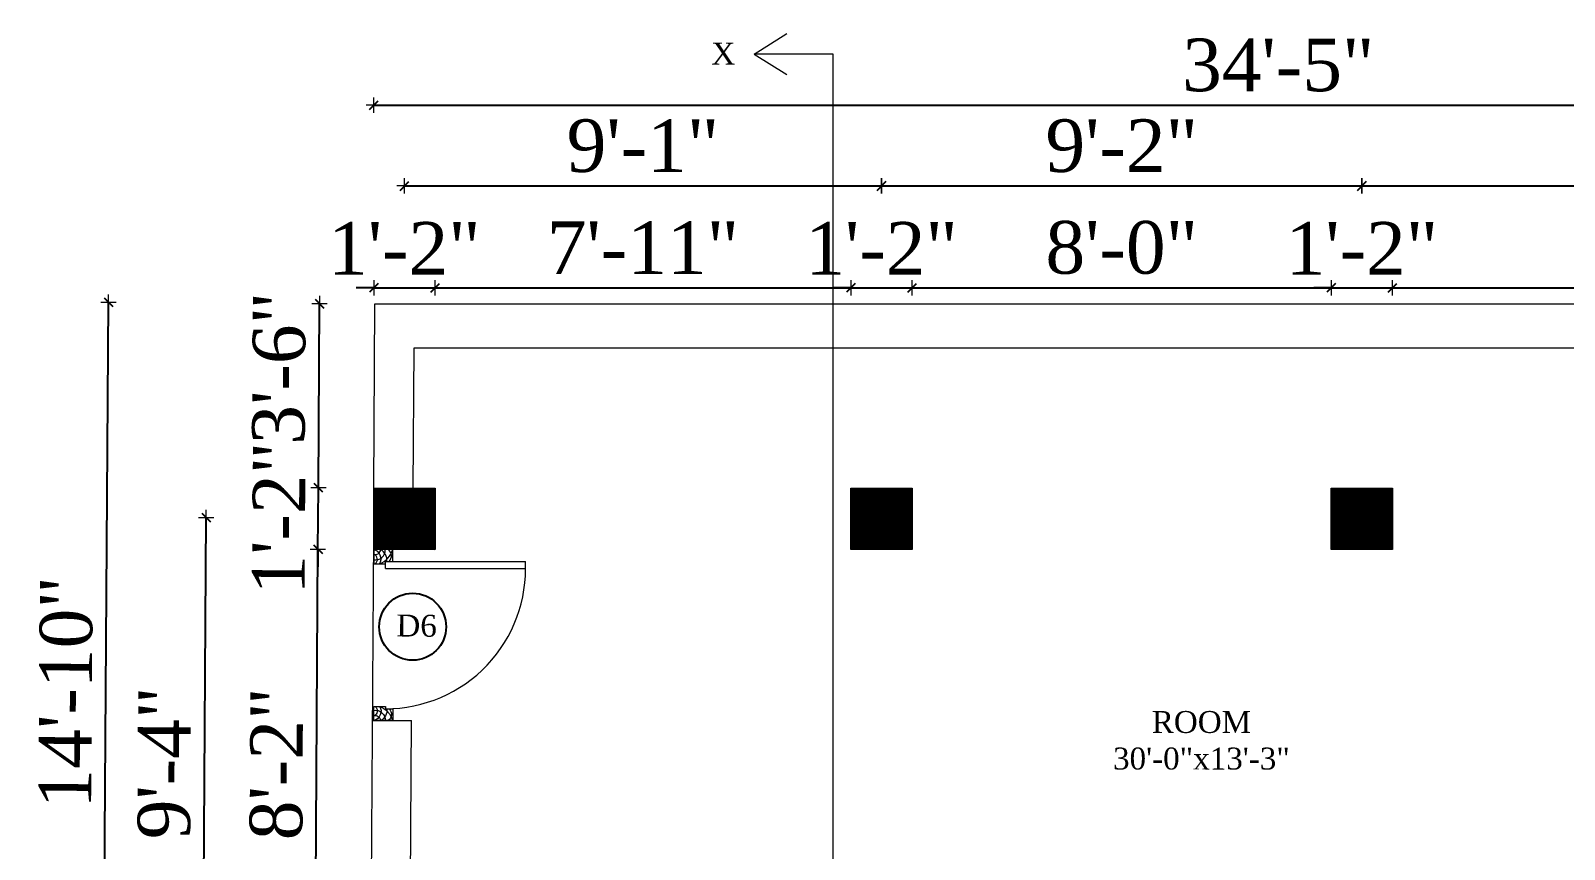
# Model space of a CAD drawing. Header units: inches. Extents: x 4069 to 291496, y -47643 to 12535.
# Drawn here: x 37470.7 to 37820.7, y 1091 to 1277.6 of the extents above; entities that cross this region are included whole.
import ezdxf

# ---------------------------------------------------------------- set-up
doc = ezdxf.new("R2010")
doc.units = ezdxf.units.IN
doc.header["$LTSCALE"] = 5
doc.header["$MEASUREMENT"] = 0
for name, color, linetype, lineweight in [('A-WALL', 7, 'Continuous', 9), ('Dimension', 7, 'Continuous', 18), ('DOOR', 62, 'Continuous', 0)]:
    doc.layers.add(name, color=color, linetype=linetype, lineweight=lineweight)
doc.layers.add('dim line', color=7, linetype='Continuous', lineweight=15, true_color=0xfab2b2)
doc.layers.add('TEXT', color=6, linetype='Continuous')
doc.layers.add('WALL', color=7, linetype='Continuous')
doc.styles.add('ordinary', font='times.ttf')
doc.dimstyles.new('Copy of 96', dxfattribs={"dimtxt": 7, "dimasz": 4, "dimexe": 0.5, "dimexo": 0.5, "dimgap": 3, "dimtad": 1, "dimdec": 1, "dimzin": 11, "dimdsep": 46, "dimlunit": 4, "dimtxsty": 'ordinary', "dimblk": 'OBLIQUE', "dimcen": 0.09, "dimse1": 1, "dimse2": 1, "dimclrt": 6, "dimazin": 0, "dimtfac": 1, "dimtdec": 1, "dimtix": 1, "dimtmove": 2, "dimatfit": 3, "dimldrblk": 'leader', "dimfxl": 0.5, "dimfxlon": 1, "dimtolj": 1, "dimtzin": 0, "dimarcsym": 0})
pattern_1 = [(45, (13235.84012, -442.42636), (-0.08838834765, 0.08838834765), [])]

# ---------------------------------------------------------------- blocks, each defined once
blk = doc.blocks.new('A$C27B36B59')
at = {"layer": 'DOOR'}
for p, q in [((0, 4), (0, 0)), ((2.5, 4), (0, 4)), ((2.5, 2.5), (2.5, 4)), ((0, 0), (3, 0)), ((3, 2.5), (2.5, 2.5)), ((3, 0), (3, 2.5))]:
    blk.add_line(p, q, dxfattribs=at)
for centre, radius, start, end in [((-1.4, -0.54), 4.75, 22.1411, 72.838), ((1.34, 2.09), 1.64, 45.138, 144.8948), ((2.21, 0.3), 2.49, 83.3149, 152.658), ((0.13, 0.37), 2.05, 349.4875, 93.6805), ((1.96, -0.47), 2.01, 58.7447, 166.495), ((-0.06, 0.32), 1.13, 343.542, 86.947), ((2.08, -0.4), 1.17, 38.2816, 160.1519)]:
    blk.add_arc(centre, radius, start, end, dxfattribs=at)
blk = doc.blocks.new('D2')
at = {"layer": 'DOOR'}
for p, q in [((74473.95, 24047.59), (74473.95, 24018.09)), ((74473.95, 24047.59), (74475.45, 24047.59)), ((74475.45, 24047.59), (74475.45, 24018.13))]:
    blk.add_line(p, q, dxfattribs=at)
blk.add_arc((74473.95, 24047.59), 29.5, 180, 272.9146, dxfattribs=at)
at = {"layer": 'DOOR', "xscale": -1, "rotation": 180}
blk.add_blockref('A$C27B36B59', (74441.95, 24050.09), dxfattribs=at)
at = {"layer": 'DOOR', "rotation": 180}
blk.add_blockref('A$C27B36B59', (74477.95, 24050.09), dxfattribs=at)
blk = doc.blocks.new('oblique')
at = {"color": 0, "lineweight": -2}
blk.add_line((0.25, 0.25), (-0.25, -0.25), dxfattribs=at)
at = {"layer": 'dim line', "lineweight": 9}
for p, q in [((-0.4375, 0), (0.4375, 0)), ((0, 0.4375), (0, -0.4375))]:
    blk.add_line(p, q, dxfattribs=at)
blk = doc.blocks.new('*D1668')
at = {"layer": 'A-WALL', "color": 0, "lineweight": -2, "ltscale": 5, "transparency": 16777216}
blk.add_line((37961.88, 952.98), (37548.21, 952.98), dxfattribs=at)
at = {"layer": 'Defpoints', "color": 0, "ltscale": 5, "transparency": 16777216}
for p in [(37961.88, 1157.63, -58), (37548.21, 1047.29, -58.17), (37548.21, 952.98)]:
    blk.add_point(p, dxfattribs=at)
at = {"layer": 'A-WALL', "color": 0, "lineweight": -2, "ltscale": 5, "transparency": 16777216, "xscale": 4, "yscale": 4, "zscale": 4, "rotation": 180}
blk.add_blockref('oblique', (37548.21, 952.98), dxfattribs=at)
at = {"layer": 'A-WALL', "color": 0, "lineweight": -2, "ltscale": 5, "transparency": 16777216, "xscale": 4, "yscale": 4, "zscale": 4}
blk.add_blockref('oblique', (37961.88, 952.98), dxfattribs=at)
at = {"layer": 'A-WALL', "color": 6, "ltscale": 5, "transparency": 16777216, "insert": (37755.04, 962.08), "char_height": 12, "attachment_point": 5, "style": 'ordinary'}
blk.add_mtext('\\A1;34\'-6"', dxfattribs=at)
blk = doc.blocks.new('_OBLIQUE')
at = {"color": 0, "linetype": 'ByBlock'}
blk.add_line((-0.5, -0.5), (0.5, 0.5), dxfattribs=at)
blk = doc.blocks.new('leader')
at = {"layer": 'Dimension'}
for p, q in [((0, -4.328), (0, 4.328)), ((-4.424, 0), (4.424, 0))]:
    blk.add_line(p, q, dxfattribs=at)
blk = doc.blocks.new('*D1697')
at = {"layer": 'A-WALL', "color": 0, "lineweight": -2, "ltscale": 50, "transparency": 16777216}
for p, q in [((37549.03, 1219), (37545.03, 1219)), ((37549.03, 1219), (37563.03, 1219)), ((37563.03, 1219), (37567.03, 1219))]:
    blk.add_line(p, q, dxfattribs=at)
at = {"layer": 'Defpoints', "color": 0, "ltscale": 50, "transparency": 16777216}
for p in [(37563.03, 1219), (37549.03, 1173.29, -58.17), (37563.03, 1173.29, -58.17)]:
    blk.add_point(p, dxfattribs=at)
at = {"layer": 'A-WALL', "color": 0, "lineweight": -2, "ltscale": 50, "transparency": 16777216, "xscale": 4, "yscale": 4, "zscale": 4}
blk.add_blockref('oblique', (37549.03, 1219), dxfattribs=at)
at = {"layer": 'A-WALL', "color": 0, "lineweight": -2, "ltscale": 50, "transparency": 16777216, "xscale": 4, "yscale": 4, "zscale": 4, "rotation": 180}
blk.add_blockref('oblique', (37563.03, 1219), dxfattribs=at)
at = {"layer": 'A-WALL', "color": 6, "ltscale": 50, "transparency": 16777216, "insert": (37556.03, 1228), "char_height": 12, "attachment_point": 5, "style": 'ordinary'}
blk.add_mtext('\\A1;1\'-2"', dxfattribs=at)
blk = doc.blocks.new('*D1698')
at = {"layer": 'A-WALL', "color": 0, "lineweight": -2, "ltscale": 5, "transparency": 16777216}
blk.add_line((37563.03, 1219), (37657.92, 1219), dxfattribs=at)
at = {"layer": 'Defpoints', "color": 0, "ltscale": 5, "transparency": 16777216}
for p in [(37657.92, 1219), (37563.03, 1173.29, -58.17), (37657.92, 1173.29, -58.17)]:
    blk.add_point(p, dxfattribs=at)
at = {"layer": 'A-WALL', "color": 0, "lineweight": -2, "ltscale": 5, "transparency": 16777216, "xscale": 4, "yscale": 4, "zscale": 4, "rotation": 180}
blk.add_blockref('oblique', (37563.03, 1219), dxfattribs=at)
at = {"layer": 'A-WALL', "color": 0, "lineweight": -2, "ltscale": 5, "transparency": 16777216, "xscale": 4, "yscale": 4, "zscale": 4}
blk.add_blockref('oblique', (37657.92, 1219), dxfattribs=at)
at = {"layer": 'A-WALL', "color": 6, "ltscale": 5, "transparency": 16777216, "insert": (37610.47, 1228.13), "char_height": 12, "attachment_point": 5, "style": 'ordinary'}
blk.add_mtext('\\A1;7\'-11"', dxfattribs=at)
blk = doc.blocks.new('*D1669')
at = {"layer": 'A-WALL', "color": 0, "lineweight": -2, "ltscale": 5, "transparency": 16777216}
for p, q in [((37657.92, 1219), (37653.92, 1219)), ((37657.92, 1219), (37671.92, 1219)), ((37671.92, 1219), (37675.92, 1219))]:
    blk.add_line(p, q, dxfattribs=at)
at = {"layer": 'Defpoints', "color": 0, "ltscale": 5, "transparency": 16777216}
for p in [(37671.92, 1219), (37657.92, 1173.29, -58.17), (37671.92, 1173.29, -58.17)]:
    blk.add_point(p, dxfattribs=at)
at = {"layer": 'A-WALL', "color": 0, "lineweight": -2, "ltscale": 5, "transparency": 16777216, "xscale": 4, "yscale": 4, "zscale": 4}
blk.add_blockref('oblique', (37657.92, 1219), dxfattribs=at)
at = {"layer": 'A-WALL', "color": 0, "lineweight": -2, "ltscale": 5, "transparency": 16777216, "xscale": 4, "yscale": 4, "zscale": 4, "rotation": 180}
blk.add_blockref('oblique', (37671.92, 1219), dxfattribs=at)
at = {"layer": 'A-WALL', "color": 6, "ltscale": 5, "transparency": 16777216, "insert": (37664.92, 1228), "char_height": 12, "attachment_point": 5, "style": 'ordinary'}
blk.add_mtext('\\A1;1\'-2"', dxfattribs=at)
blk = doc.blocks.new('*D1699')
at = {"layer": 'A-WALL', "color": 0, "lineweight": -2, "ltscale": 5, "transparency": 16777216}
blk.add_line((37671.92, 1219), (37767.54, 1219), dxfattribs=at)
at = {"layer": 'Defpoints', "color": 0, "ltscale": 5, "transparency": 16777216}
for p in [(37767.54, 1219), (37671.92, 1173.29, -58.17), (37767.54, 1173.29, -58.17)]:
    blk.add_point(p, dxfattribs=at)
at = {"layer": 'A-WALL', "color": 0, "lineweight": -2, "ltscale": 5, "transparency": 16777216, "xscale": 4, "yscale": 4, "zscale": 4, "rotation": 180}
blk.add_blockref('oblique', (37671.92, 1219), dxfattribs=at)
at = {"layer": 'A-WALL', "color": 0, "lineweight": -2, "ltscale": 5, "transparency": 16777216, "xscale": 4, "yscale": 4, "zscale": 4}
blk.add_blockref('oblique', (37767.54, 1219), dxfattribs=at)
at = {"layer": 'A-WALL', "color": 6, "ltscale": 5, "transparency": 16777216, "insert": (37719.73, 1228.11), "char_height": 12, "attachment_point": 5, "style": 'ordinary'}
blk.add_mtext('\\A1;8\'-0"', dxfattribs=at)
blk = doc.blocks.new('*D1700')
at = {"layer": 'A-WALL', "color": 0, "lineweight": -2, "ltscale": 5, "transparency": 16777216}
for p, q in [((37767.54, 1219), (37763.54, 1219)), ((37767.54, 1219), (37781.54, 1219)), ((37781.54, 1219), (37785.54, 1219))]:
    blk.add_line(p, q, dxfattribs=at)
at = {"layer": 'Defpoints', "color": 0, "ltscale": 5, "transparency": 16777216}
for p in [(37781.54, 1219), (37767.54, 1173.29, -58.17), (37781.54, 1173.29, -58.17)]:
    blk.add_point(p, dxfattribs=at)
at = {"layer": 'A-WALL', "color": 0, "lineweight": -2, "ltscale": 5, "transparency": 16777216, "xscale": 4, "yscale": 4, "zscale": 4}
blk.add_blockref('oblique', (37767.54, 1219), dxfattribs=at)
at = {"layer": 'A-WALL', "color": 0, "lineweight": -2, "ltscale": 5, "transparency": 16777216, "xscale": 4, "yscale": 4, "zscale": 4, "rotation": 180}
blk.add_blockref('oblique', (37781.54, 1219), dxfattribs=at)
at = {"layer": 'A-WALL', "color": 6, "ltscale": 5, "transparency": 16777216, "insert": (37774.54, 1228), "char_height": 12, "attachment_point": 5, "style": 'ordinary'}
blk.add_mtext('\\A1;1\'-2"', dxfattribs=at)
blk = doc.blocks.new('*D1670')
at = {"layer": 'A-WALL', "color": 0, "lineweight": -2, "ltscale": 5, "transparency": 16777216}
blk.add_line((37781.54, 1219), (37919.99, 1219), dxfattribs=at)
at = {"layer": 'Defpoints', "color": 0, "ltscale": 5, "transparency": 16777216}
for p in [(37919.99, 1219), (37781.54, 1173.29, -58.17), (37919.99, 1173.29, -58.17)]:
    blk.add_point(p, dxfattribs=at)
at = {"layer": 'A-WALL', "color": 0, "lineweight": -2, "ltscale": 5, "transparency": 16777216, "xscale": 4, "yscale": 4, "zscale": 4, "rotation": 180}
blk.add_blockref('oblique', (37781.54, 1219), dxfattribs=at)
at = {"layer": 'A-WALL', "color": 0, "lineweight": -2, "ltscale": 5, "transparency": 16777216, "xscale": 4, "yscale": 4, "zscale": 4}
blk.add_blockref('oblique', (37919.99, 1219), dxfattribs=at)
at = {"layer": 'A-WALL', "color": 6, "ltscale": 5, "transparency": 16777216, "insert": (37850.77, 1228.11), "char_height": 12, "attachment_point": 5, "style": 'ordinary'}
blk.add_mtext('\\A1;11\'-6"', dxfattribs=at)
blk = doc.blocks.new('*D1671')
at = {"layer": 'A-WALL', "color": 0, "lineweight": -2, "ltscale": 5, "transparency": 16777216}
blk.add_line((37556.03, 1242.2), (37664.92, 1242.2), dxfattribs=at)
at = {"layer": 'Defpoints', "color": 0, "ltscale": 5, "transparency": 16777216}
for p in [(37664.92, 1242.2), (37556.03, 1166.29, -58.17), (37664.92, 1166.29, -58.17)]:
    blk.add_point(p, dxfattribs=at)
at = {"layer": 'A-WALL', "color": 0, "lineweight": -2, "ltscale": 5, "transparency": 16777216, "xscale": 4, "yscale": 4, "zscale": 4, "rotation": 180}
blk.add_blockref('oblique', (37556.03, 1242.2), dxfattribs=at)
at = {"layer": 'A-WALL', "color": 0, "lineweight": -2, "ltscale": 5, "transparency": 16777216, "xscale": 4, "yscale": 4, "zscale": 4}
blk.add_blockref('oblique', (37664.92, 1242.2), dxfattribs=at)
at = {"layer": 'A-WALL', "color": 6, "ltscale": 5, "transparency": 16777216, "insert": (37610.47, 1251.32), "char_height": 12, "attachment_point": 5, "style": 'ordinary'}
blk.add_mtext('\\A1;9\'-1"', dxfattribs=at)
blk = doc.blocks.new('*D1702')
at = {"layer": 'A-WALL', "color": 0, "lineweight": -2, "ltscale": 5, "transparency": 16777216}
blk.add_line((37664.92, 1242.2), (37774.54, 1242.2), dxfattribs=at)
at = {"layer": 'Defpoints', "color": 0, "ltscale": 5, "transparency": 16777216}
for p in [(37774.54, 1242.2), (37664.92, 1166.29, -58.17), (37774.54, 1166.29, -58.17)]:
    blk.add_point(p, dxfattribs=at)
at = {"layer": 'A-WALL', "color": 0, "lineweight": -2, "ltscale": 5, "transparency": 16777216, "xscale": 4, "yscale": 4, "zscale": 4, "rotation": 180}
blk.add_blockref('oblique', (37664.92, 1242.2), dxfattribs=at)
at = {"layer": 'A-WALL', "color": 0, "lineweight": -2, "ltscale": 5, "transparency": 16777216, "xscale": 4, "yscale": 4, "zscale": 4}
blk.add_blockref('oblique', (37774.54, 1242.2), dxfattribs=at)
at = {"layer": 'A-WALL', "color": 6, "ltscale": 5, "transparency": 16777216, "insert": (37719.73, 1251.32), "char_height": 12, "attachment_point": 5, "style": 'ordinary'}
blk.add_mtext('\\A1;9\'-2"', dxfattribs=at)
blk = doc.blocks.new('*D1703')
at = {"layer": 'A-WALL', "color": 0, "lineweight": -2, "ltscale": 5, "transparency": 16777216}
blk.add_line((37774.54, 1242.2), (37926.99, 1242.2), dxfattribs=at)
at = {"layer": 'Defpoints', "color": 0, "ltscale": 5, "transparency": 16777216}
for p in [(37926.99, 1242.2), (37774.54, 1166.29, -58.17), (37926.99, 1166.29, -58.17)]:
    blk.add_point(p, dxfattribs=at)
at = {"layer": 'A-WALL', "color": 0, "lineweight": -2, "ltscale": 5, "transparency": 16777216, "xscale": 4, "yscale": 4, "zscale": 4, "rotation": 180}
blk.add_blockref('oblique', (37774.54, 1242.2), dxfattribs=at)
at = {"layer": 'A-WALL', "color": 0, "lineweight": -2, "ltscale": 5, "transparency": 16777216, "xscale": 4, "yscale": 4, "zscale": 4}
blk.add_blockref('oblique', (37926.99, 1242.2), dxfattribs=at)
at = {"layer": 'A-WALL', "color": 6, "ltscale": 5, "transparency": 16777216, "insert": (37850.77, 1251.3), "char_height": 12, "attachment_point": 5, "style": 'ordinary'}
blk.add_mtext('\\A1;12\'-8"', dxfattribs=at)
blk = doc.blocks.new('*D1672')
at = {"layer": 'A-WALL', "color": 0, "lineweight": -2, "ltscale": 5, "transparency": 16777216}
blk.add_line((37549.03, 1260.63), (37961.88, 1260.63), dxfattribs=at)
at = {"layer": 'Defpoints', "color": 0, "ltscale": 5, "transparency": 16777216}
for p in [(37961.88, 1260.63), (37549.03, 1173.29, -58.17), (37961.88, 1157.63, -58)]:
    blk.add_point(p, dxfattribs=at)
at = {"layer": 'A-WALL', "color": 0, "lineweight": -2, "ltscale": 5, "transparency": 16777216, "xscale": 4, "yscale": 4, "zscale": 4, "rotation": 180}
blk.add_blockref('oblique', (37549.03, 1260.63), dxfattribs=at)
at = {"layer": 'A-WALL', "color": 0, "lineweight": -2, "ltscale": 5, "transparency": 16777216, "xscale": 4, "yscale": 4, "zscale": 4}
blk.add_blockref('oblique', (37961.88, 1260.63), dxfattribs=at)
at = {"layer": 'A-WALL', "color": 6, "ltscale": 5, "transparency": 16777216, "insert": (37755.45, 1269.73), "char_height": 12, "attachment_point": 5, "style": 'ordinary'}
blk.add_mtext('\\A1;34\'-5"', dxfattribs=at)
blk = doc.blocks.new('*D1674')
at = {"layer": 'A-WALL', "color": 0, "lineweight": -2, "ltscale": 5, "transparency": 16777216}
blk.add_line((37535.67, 1061.38), (37536.31, 1159.38), dxfattribs=at)
at = {"layer": 'Defpoints', "color": 0, "ltscale": 5, "transparency": 16777216}
for p in [(37536.31, 1159.38), (37549.03, 1159.29, -58.17), (37548.3, 1061.29, -58.17)]:
    blk.add_point(p, dxfattribs=at)
at = {"layer": 'A-WALL', "color": 0, "lineweight": -2, "ltscale": 5, "transparency": 16777216, "xscale": 4, "yscale": 4, "zscale": 4}
for p, rotation in [((37536.31, 1159.38), 89.6259071472208), ((37535.67, 1061.38), 269.6259071472208)]:
    blk.add_blockref('oblique', p, dxfattribs=dict(at, rotation=rotation))
at = {"layer": 'A-WALL', "color": 6, "ltscale": 5, "transparency": 16777216, "insert": (37526.89, 1110.44), "char_height": 12, "attachment_point": 5, "rotation": 89.6259, "style": 'ordinary'}
blk.add_mtext('\\A1;8\'-2"', dxfattribs=at)
blk = doc.blocks.new('*D1704')
at = {"layer": 'A-WALL', "color": 0, "lineweight": -2, "ltscale": 5, "transparency": 16777216}
for p, q in [((37536.4, 1173.38), (37536.43, 1177.38)), ((37536.31, 1159.38), (37536.4, 1173.38)), ((37536.31, 1159.38), (37536.29, 1155.38))]:
    blk.add_line(p, q, dxfattribs=at)
at = {"layer": 'Defpoints', "color": 0, "ltscale": 5, "transparency": 16777216}
for p in [(37536.4, 1173.38), (37549.03, 1173.29, -58.17), (37549.03, 1159.29, -58.17)]:
    blk.add_point(p, dxfattribs=at)
at = {"layer": 'A-WALL', "color": 0, "lineweight": -2, "ltscale": 5, "transparency": 16777216, "xscale": 4, "yscale": 4, "zscale": 4}
for p, rotation in [((37536.4, 1173.38), 269.6259071472208), ((37536.31, 1159.38), 89.6259071472208)]:
    blk.add_blockref('oblique', p, dxfattribs=dict(at, rotation=rotation))
at = {"layer": 'A-WALL', "color": 6, "ltscale": 5, "transparency": 16777216, "insert": (37527.36, 1166.44), "char_height": 12, "attachment_point": 5, "rotation": 89.6259, "style": 'ordinary'}
blk.add_mtext('\\A1;1\'-2"', dxfattribs=at)
blk = doc.blocks.new('*D1675')
at = {"layer": 'A-WALL', "color": 0, "lineweight": -2, "ltscale": 5, "transparency": 16777216}
blk.add_line((37510.04, 1054.59), (37510.77, 1166.59), dxfattribs=at)
at = {"layer": 'Defpoints', "color": 0, "ltscale": 5, "transparency": 16777216}
for p in [(37510.77, 1166.59), (37556.03, 1166.29, -58.17), (37555.3, 1054.29, -58.17)]:
    blk.add_point(p, dxfattribs=at)
at = {"layer": 'A-WALL', "color": 0, "lineweight": -2, "ltscale": 5, "transparency": 16777216, "xscale": 4, "yscale": 4, "zscale": 4}
for p, rotation in [((37510.77, 1166.59), 89.6259071472208), ((37510.04, 1054.59), 269.6259071472208)]:
    blk.add_blockref('oblique', p, dxfattribs=dict(at, rotation=rotation))
at = {"layer": 'A-WALL', "color": 6, "ltscale": 5, "transparency": 16777216, "insert": (37501.29, 1110.65), "char_height": 12, "attachment_point": 5, "rotation": 89.6259, "style": 'ordinary'}
blk.add_mtext('\\A1;9\'-4"', dxfattribs=at)
blk = doc.blocks.new('*D1676')
at = {"layer": 'A-WALL', "color": 0, "lineweight": -2, "ltscale": 5, "transparency": 16777216}
blk.add_line((37487.32, 1037.69), (37488.48, 1215.69), dxfattribs=at)
at = {"layer": 'Defpoints', "color": 0, "ltscale": 5, "transparency": 16777216}
for p in [(37488.48, 1215.69), (37549.3, 1215.29, -58.17), (37548.14, 1037.29, -58.17)]:
    blk.add_point(p, dxfattribs=at)
at = {"layer": 'A-WALL', "color": 0, "lineweight": -2, "ltscale": 5, "transparency": 16777216, "xscale": 4, "yscale": 4, "zscale": 4}
for p, rotation in [((37488.48, 1215.69), 89.6259071472208), ((37487.32, 1037.69), 269.6259071472208)]:
    blk.add_blockref('oblique', p, dxfattribs=dict(at, rotation=rotation))
at = {"layer": 'A-WALL', "color": 6, "ltscale": 5, "transparency": 16777216, "insert": (37478.79, 1126.75), "char_height": 12, "attachment_point": 5, "rotation": 89.6259, "style": 'ordinary'}
blk.add_mtext('\\A1;14\'-10"', dxfattribs=at)
blk = doc.blocks.new('*D1687')
at = {"layer": 'A-WALL', "color": 0, "lineweight": -2, "ltscale": 5, "transparency": 16777216}
blk.add_line((37536.4, 1173.38), (37536.68, 1215.38), dxfattribs=at)
at = {"layer": 'Defpoints', "color": 0, "ltscale": 5, "transparency": 16777216}
for p in [(37536.68, 1215.38), (37549.3, 1215.29, -58.17), (37549.03, 1173.29, -58.17)]:
    blk.add_point(p, dxfattribs=at)
at = {"layer": 'A-WALL', "color": 0, "lineweight": -2, "ltscale": 5, "transparency": 16777216, "xscale": 4, "yscale": 4, "zscale": 4}
for p, rotation in [((37536.68, 1215.38), 89.6259071472208), ((37536.4, 1173.38), 269.6259071472208)]:
    blk.add_blockref('oblique', p, dxfattribs=dict(at, rotation=rotation))
at = {"layer": 'A-WALL', "color": 6, "ltscale": 5, "transparency": 16777216, "insert": (37527.44, 1200.63), "char_height": 12, "attachment_point": 5, "rotation": 89.6259, "style": 'ordinary'}
blk.add_mtext('\\A1;3\'-6"', dxfattribs=at)

msp = doc.modelspace()

# ---------------------------------------------------------------- hatches: boundary and pattern name
at = {"layer": 'A-WALL', "ltscale": 5}
h = msp.add_hatch(dxfattribs=at)
h.set_pattern_fill('ANSI31', color=256)
h.set_pattern_definition(pattern_1)
h.paths.add_polyline_path([(37563.0283, 1173.29479), (37549.0283, 1173.29479), (37549.0283, 1159.29479), (37553.36163, 1159.29479), (37563.0283, 1159.29479)])
h = msp.add_hatch(dxfattribs=at)
h.set_pattern_fill('ANSI31', color=256)
h.set_pattern_definition(pattern_1)
h.paths.add_polyline_path([(37671.91814, 1173.29479), (37657.91814, 1173.29479), (37657.91814, 1159.29479), (37671.91814, 1159.29479)])
h = msp.add_hatch(dxfattribs=at)
h.set_pattern_fill('ANSI31', color=256)
h.set_pattern_definition(pattern_1)
h.paths.add_polyline_path([(37767.53925, 1159.29479), (37781.53925, 1159.29479), (37781.53925, 1173.29479), (37767.53925, 1173.29479)])

# ---------------------------------------------------------------- linework, layer by layer
for p, q in [((37635.8629, 1272.29479), (37643.29205, 1276.974)), ((37653.8629, 1272.29479), (37635.8629, 1272.29479)), ((37635.8629, 1272.29479), (37643.29205, 1267.61558)), ((37653.8629, 943.0909), (37653.8629, 1272.29479)), ((37549.0283, 1173.29479), (37549.30253, 1215.29479)), ((37549.30253, 1215.29479), (37859.21344, 1215.29479)), ((37558.02811, 1173.23603), (37558.23743, 1205.29479)), ((37558.23743, 1205.29479), (37858.63944, 1205.29479)), ((37549.0283, 1173.29479), (37547.93139, 1005.29479)), ((37548.68225, 1120.29491), (37557.68244, 1120.29491)), ((37557.29722, 1061.29479), (37557.68244, 1120.29491))]:
    msp.add_line(p, q, dxfattribs=at)
for points in [[(37549.0283, 1173.29479), (37563.0283, 1173.29479), (37563.0283, 1159.29479), (37549.0283, 1159.29479)], [(37657.91814, 1173.29479), (37671.91814, 1173.29479), (37671.91814, 1159.29479), (37657.91814, 1159.29479)], [(37767.53925, 1173.29479), (37781.53925, 1173.29479), (37781.53925, 1159.29479), (37767.53925, 1159.29479)]]:
    msp.add_lwpolyline(points, close=True, dxfattribs=at)
at = {"layer": 'TEXT'}
msp.add_circle((37557.91206, 1141.69161), 7.64038, dxfattribs=at)

# ---------------------------------------------------------------- block references
at = {"layer": 'WALL', "color": 2, "linetype": 'ByBlock', "xscale": 1.083333333326322, "yscale": 1.083333333326322, "zscale": 1.083333333326322, "rotation": 89.99999999998198}
msp.add_blockref('D2', (63603.29021, -79525.15237), dxfattribs=at)

# ---------------------------------------------------------------- texts
at = {"layer": 'TEXT', "style": 'ordinary'}
msp.add_text('X', height=5, dxfattribs=at).set_placement((37626.0812, 1269.87993))
msp.add_text('D6', height=5, rotation=359.5142373, dxfattribs=at).set_placement((37554.18581, 1139.49036))
at = {"layer": 'TEXT', "insert": (37737.91289, 1109.07483, 58.16904), "char_height": 5, "attachment_point": 8, "rotation": 359.9996119, "style": 'ordinary'}
msp.add_mtext_dynamic_manual_height_columns('ROOM\\P30\'-0"x13\'-3"', width=101.5687276, gutter_width=1720.71691, heights=[0], dxfattribs=at)

# ---------------------------------------------------------------- dimensions: what is measured, and where the dimension line sits
at = {"layer": 'A-WALL', "ltscale": 5}
for base, p1, p2, picture, middle in [((37961.8763, 1260.62989, 58.16904), (37549.0283, 1173.29479), (37961.8763, 1157.63402, 0.16904), '*D1672', (37755.4523, 1269.73371, 58.16904)), ((37664.91814, 1242.19709, 58.16904), (37556.0283, 1166.29479), (37664.91814, 1166.29479), '*D1671', (37610.47322, 1251.31821, 58.16904)), ((37774.53925, 1242.19709, 58.16904), (37664.91814, 1166.29479), (37774.53925, 1166.29479), '*D1702', (37719.7287, 1251.31821, 58.16904)), ((37926.99288, 1242.19709, 58.16904), (37774.53925, 1166.29479), (37926.99288, 1166.29479), '*D1703', (37850.76607, 1251.30091, 58.16904)), ((37657.91814, 1219.00391, 58.16904), (37563.0283, 1173.29479), (37657.91814, 1173.29479), '*D1698', (37610.47322, 1228.12503, 58.16904)), ((37671.91814, 1219.00391, 58.16904), (37657.91814, 1173.29479), (37671.91814, 1173.29479), '*D1669', (37664.91814, 1228.00391, 58.16904)), ((37767.53925, 1219.00391, 58.16904), (37671.91814, 1173.29479), (37767.53925, 1173.29479), '*D1699', (37719.7287, 1228.10773, 58.16904)), ((37781.53925, 1219.00391, 58.16904), (37767.53925, 1173.29479), (37781.53925, 1173.29479), '*D1700', (37774.53925, 1228.00391, 58.16904)), ((37919.99288, 1219.00391, 58.16904), (37781.53925, 1173.29479), (37919.99288, 1173.29479), '*D1670', (37850.76607, 1228.10773, 58.16904)), ((37548.20562, 952.97814, 58.16904), (37961.8763, 1157.63402, 0.16904), (37548.20562, 1047.29479), '*D1668', (37755.04096, 962.08197, 58.16904))]:
    dim = msp.add_linear_dim(base=base, p1=p1, p2=p2, dimstyle='Copy of 96', override={"dimtxt": 12, "dimdec": 0, "dimblk": 'oblique', "dimtdec": 0, "dimarcsym": 1}, dxfattribs=at)
    dim.commit()
    dim.dimension.update_dxf_attribs({"geometry": picture, "text_midpoint": middle})
at = {"layer": 'A-WALL', "ltscale": 50}
dim = msp.add_linear_dim(base=(37563.0283, 1219.00391, 58.16904), p1=(37549.0283, 1173.29479), p2=(37563.0283, 1173.29479), dimstyle='Copy of 96', override={"dimtxt": 12, "dimdec": 0, "dimblk": 'oblique', "dimtdec": 0, "dimarcsym": 1}, dxfattribs=at)
dim.commit()
dim.dimension.update_dxf_attribs({"geometry": '*D1697', "text_midpoint": (37556.0283, 1228.00391, 58.16904)})
at = {"layer": 'A-WALL', "ltscale": 5}
dim = msp.add_linear_dim(base=(37536.67691, 1215.37722, 58.16904), p1=(37549.0283, 1173.29479), p2=(37549.30253, 1215.29479), angle=269.6259071, dimstyle='Copy of 96', override={"dimtxt": 12, "dimdec": 0, "dimblk": 'oblique', "dimtdec": 0, "dimarcsym": 1}, dxfattribs=at)
dim.commit()
dim.dimension.update_dxf_attribs({"geometry": '*D1687', "text_midpoint": (37527.43617, 1200.63106, 58.16904), "dimtype": 160})
for base, p1, p2, picture, middle in [((37488.47806, 1215.69193, 58.16904), (37548.14032, 1037.29479), (37549.30253, 1215.29479), '*D1676', (37478.79333, 1126.75137, 58.16904)), ((37536.40268, 1173.37722, 58.16904), (37549.0283, 1159.29479), (37549.0283, 1173.29479), '*D1704', (37527.35717, 1166.43628, 58.16904)), ((37510.77323, 1166.59027, 58.16904), (37555.29703, 1054.29479), (37556.0283, 1166.29479), '*D1675', (37501.28666, 1110.64982, 58.16904)), ((37536.31128, 1159.37782, 58.16904), (37548.29703, 1061.29479), (37549.0283, 1159.29479), '*D1674', (37526.88772, 1110.43696, 58.16904))]:
    dim = msp.add_linear_dim(base=base, p1=p1, p2=p2, angle=269.6259071, dimstyle='Copy of 96', override={"dimtxt": 12, "dimdec": 0, "dimblk": 'oblique', "dimtdec": 0, "dimarcsym": 1}, dxfattribs=at)
    dim.commit()
    dim.dimension.update_dxf_attribs({"geometry": picture, "text_midpoint": middle})

doc.saveas('drawing.dxf')
